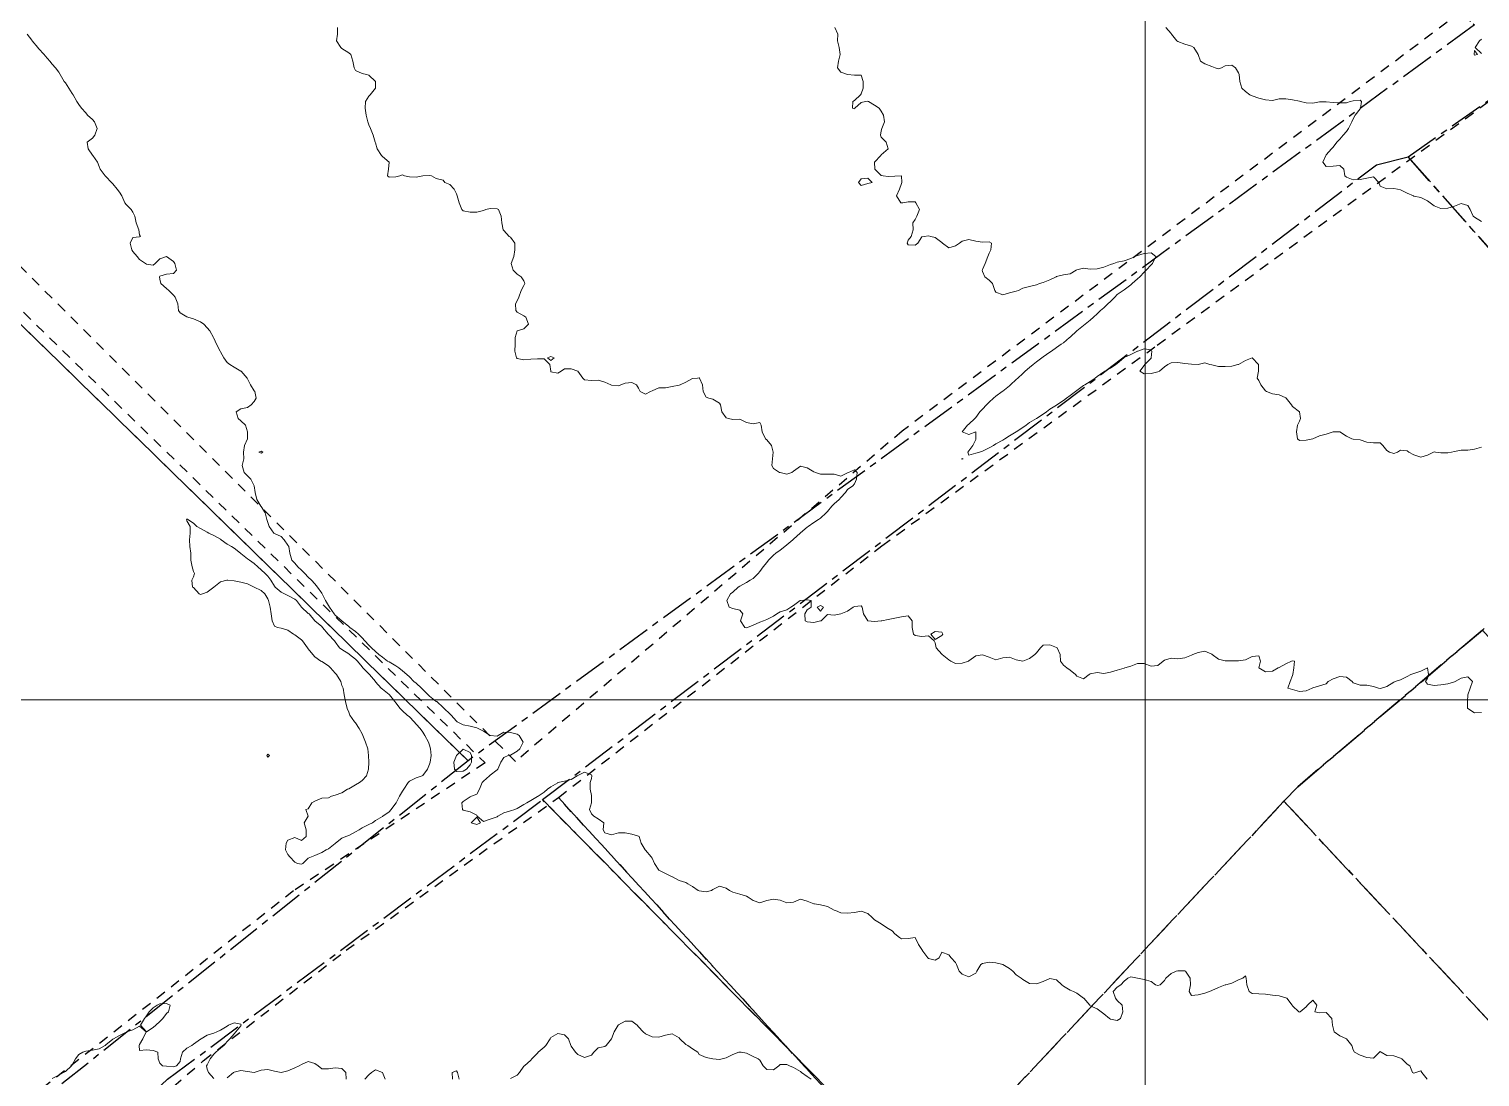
# Model space of a CAD drawing. Header units: centimetres. Extents: x 0 to 642158, y -847 to 649707.
# Drawn here: x 616184 to 616291.6, y 620159.4 to 620237.1 of the extents above; entities that cross this region are included whole.
import ezdxf

# ---------------------------------------------------------------- set-up
doc = ezdxf.new("R2010")
doc.units = ezdxf.units.CM
doc.header["$MEASUREMENT"] = 0
doc.linetypes.add('CENTERX2', pattern=[4, 2.5, -0.5, 0.5, -0.5])
doc.linetypes.add('JIS_02_0.7', pattern=[1.35, 0.75, -0.6])
for name, color, linetype, lineweight in [('MEV_grille', 254, 'Continuous', 9), ('WAL_parcellaire agricole', 7, 'JIS_02_0.7', 25), ('WAL_topographie 0.5', 253, 'Continuous', 20)]:
    doc.layers.add(name, color=color, linetype=linetype, lineweight=lineweight)
doc.layers.add('SPW_parcellaire cadastral', color=7, linetype='CENTERX2', lineweight=25, true_color=0xff0542)

# ---------------------------------------------------------------- blocks, each defined once
blk = doc.blocks.new('*U114')
at = {"layer": 'MEV_grille', "transparency": 33554687}
blk.add_lwpolyline([(-1338.46, 0), (1338.46, 0)], dxfattribs=at)
blk = doc.blocks.new('*U115')
at = {"layer": 'MEV_grille', "color": 0, "linetype": 'ByBlock', "lineweight": -2, "transparency": 16777216}
blk.add_blockref('*U114', (0, -2200), dxfattribs=at)
blk = doc.blocks.new('*U112')
at = {"layer": 'MEV_grille', "transparency": 33554687}
blk.add_lwpolyline([(0, 1825.48), (0, -1825.48)], dxfattribs=at)
blk = doc.blocks.new('*U113')
at = {"layer": 'MEV_grille', "color": 0, "linetype": 'ByBlock', "lineweight": -2, "transparency": 16777216}
blk.add_blockref('*U112', (900, 0), dxfattribs=at)

msp = doc.modelspace()

# ---------------------------------------------------------------- linework, layer by layer
at = {"layer": 'SPW_parcellaire cadastral'}
for points in [[(616155.9, 620242.08), (616212.07, 620310.72), (616291.15, 620237.51), (616291.23, 620237.43), (616216.6, 620182.86), (616155.9, 620242.08)], [(616306.46, 620204.93), (616286.31, 620227.66), (616332.58, 620260), (616333.9, 620261), (616334.01, 620261.09), (616376.66, 620213.24), (616334.24, 620173.62), (616306.46, 620204.93)], [(616155.9, 620242.08), (616216.6, 620182.86), (616170.37, 620146.09), (616119.96, 620096.9), (616069.56, 620148.73), (616067.6, 620150.74), (616073.59, 620158.11), (616113.07, 620206.18), (616147.2, 620247.75), (616150.2, 620246.29), (616151.22, 620245.8), (616155.9, 620242.08)], [(616222.13, 620179.98), (616283.97, 620227.06), (616286.31, 620227.66), (616306.46, 620204.93), (616291.83, 620192.56), (616278.13, 620180.94), (616277.11, 620179.86), (616250.36, 620151.34), (616222.13, 620179.98)], [(616277.11, 620179.86), (616278.13, 620180.94), (616291.83, 620192.56), (616372.47, 620102.32), (616361.28, 620089.74), (616277.11, 620179.86)], [(616222.13, 620179.98), (616250.36, 620151.34), (616334.42, 620061.61), (616280.66, 620008.69), (616260.83, 619988.74), (616195.35, 620057.12), (616143.04, 620111.85), (616194.32, 620159.24), (616222.13, 620179.98)], [(616334.42, 620061.61), (616250.36, 620151.34), (616277.11, 620179.86), (616361.28, 620089.74), (616352.29, 620080.31), (616335.2, 620062.38), (616334.42, 620061.61)]]:
    msp.add_lwpolyline(points, dxfattribs=at)
at = {"layer": 'WAL_parcellaire agricole'}
for points in [[(616272.57, 620126.31), (616223.3, 620180.14), (616247.29, 620198.81), (616267.71, 620213.69), (616317.2, 620250.07), (616364.95, 620286.49), (616405.78, 620322.33), (616415.27, 620330.67), (616436.82, 620347.71), (616458.19, 620360.96), (616469.27, 620367), (616477.94, 620370.21), (616500.44, 620379.51), (616517.93, 620388.51), (616548.43, 620403.18), (616563.6, 620411.85), (616567.6, 620414.18), (616622.27, 620341.19), (616588.94, 620323.85), (616504.7, 620275.42), (616500.95, 620272.84), (616517.78, 620253.84), (616502.42, 620238.67)], [(616430.47, 620350.42), (616414.28, 620337.83), (616396.44, 620322.99), (616379.95, 620308.49), (616357.99, 620290.05), (616319.45, 620260.32), (616248.79, 620207.31), (616220.13, 620182.81), (616158.12, 620244.8), (616217.95, 620309.81), (616187.28, 620341.14), (616141.27, 620365.8)], [(616150.91, 620359.08), (616183.11, 620336.64), (616208.95, 620308.64), (616155.62, 620243.47), (616217.86, 620182.71), (616203.66, 620173.21), (616184.17, 620157.9), (616167.87, 620143.1), (616128.47, 620104.2), (616097.78, 620073.39), (616056.23, 620032.04), (616023.65, 620063.14), (616022.71, 620062.37), (616011.3, 620073.7), (616009.71, 620074.11), (615999.98, 620060.38), (615981.48, 620034.03), (615960.98, 620049.53), (615951.28, 620035.38), (615946.22, 620026.58), (615935.6, 620032.37), (615936.08, 620036.98), (616150.91, 620359.08)], [(616196.96, 620160.61), (616207.56, 620168.81), (616223.3, 620180.14), (616272.57, 620126.31), (616113.49, 619976.3), (616060.15, 620027.29), (616123.14, 620091.3), (616173.37, 620140.1), (616196.96, 620160.61)]]:
    msp.add_lwpolyline(points, dxfattribs=at)
at = {"layer": 'WAL_topographie 0.5'}
for points in [[(616206.93, 620237.25), (616206.91, 620236.75), (616206.84, 620236.25), (616207.17, 620235.75), (616207.25, 620235.69), (616207.75, 620235.36), (616207.9, 620235.25), (616208.07, 620234.75), (616208.15, 620234.25), (616208.25, 620234.06), (616208.75, 620233.82), (616209.08, 620233.75), (616209.25, 620233.71), (616209.73, 620233.25), (616209.73, 620232.75), (616209.34, 620232.25), (616209.25, 620232.14), (616208.99, 620231.75), (616208.98, 620231.25), (616209.05, 620230.75), (616209.16, 620230.25), (616209.25, 620230.02), (616209.38, 620229.75), (616209.56, 620229.25), (616209.72, 620228.75), (616209.75, 620228.68), (616209.87, 620228.25), (616210.19, 620227.75), (616210.25, 620227.67), (616210.75, 620227.25), (616210.75, 620227.25), (616210.75, 620227.25), (616210.7, 620226.75), (616210.63, 620226.25), (616210.75, 620226.15), (616211.25, 620226.18), (616211.54, 620226.25), (616211.75, 620226.32), (616211.89, 620226.25), (616212.25, 620226.16), (616212.75, 620226.15), (616213.25, 620226.25), (616213.25, 620226.25), (616213.75, 620226.26), (616213.88, 620226.25), (616214.25, 620226.04), (616214.75, 620225.92), (616214.88, 620225.75), (616215.25, 620225.6), (616215.58, 620225.25), (616215.75, 620224.9), (616215.8, 620224.75), (616215.95, 620224.25), (616216.15, 620223.75), (616216.25, 620223.65), (616216.75, 620223.54), (616217.25, 620223.55), (616217.75, 620223.68), (616217.92, 620223.75), (616218.25, 620223.83), (616218.75, 620223.8), (616218.85, 620223.75), (616219.05, 620223.25), (616219.11, 620222.75), (616219.21, 620222.25), (616219.25, 620222.2), (616219.66, 620221.75), (616219.75, 620221.69), (616220.06, 620221.25), (616220.06, 620220.75), (616219.99, 620220.25), (616219.81, 620219.75), (616219.94, 620219.25), (616220.25, 620218.95), (616220.55, 620218.75), (616220.75, 620218.45), (616220.81, 620218.25), (616220.75, 620218.1), (616220.55, 620217.75), (616220.38, 620217.25), (616220.25, 620216.98), (616220.12, 620216.75), (616220.14, 620216.25), (616220.25, 620216.13), (616220.75, 620215.87), (616220.9, 620215.75), (616221.08, 620215.25), (616220.75, 620214.9), (616220.25, 620214.75), (616220.25, 620214.75), (616220.09, 620214.25), (616220.1, 620213.75), (616220.07, 620213.25), (616220.19, 620212.75), (616220.25, 620212.69), (616220.75, 620212.6), (616221.25, 620212.65), (616221.75, 620212.66), (616222.25, 620212.68), (616222.66, 620212.25), (616222.73, 620211.75), (616222.75, 620211.72), (616223.25, 620211.62), (616223.5, 620211.75), (616223.75, 620211.94), (616224.25, 620211.92), (616224.75, 620211.75), (616224.75, 620211.75), (616225.11, 620211.25), (616225.25, 620211.12), (616225.75, 620211.07), (616226.25, 620211.08), (616226.75, 620210.94), (616227.19, 620210.75), (616227.25, 620210.72), (616227.75, 620210.68), (616227.94, 620210.75), (616228.25, 620210.86), (616228.75, 620210.92), (616229.1, 620210.75), (616229.25, 620210.5), (616229.37, 620210.25), (616229.75, 620210.04), (616230.13, 620210.25), (616230.25, 620210.31), (616230.75, 620210.51), (616231.25, 620210.53), (616231.75, 620210.61), (616232.25, 620210.72), (616232.34, 620210.75), (616232.75, 620210.95), (616233.25, 620211.21), (616233.62, 620211.25), (616233.75, 620211.26), (616233.77, 620211.25), (616233.99, 620210.75), (616234.03, 620210.25), (616234.25, 620209.82), (616234.46, 620209.75), (616234.75, 620209.67), (616235.25, 620209.38), (616235.32, 620209.25), (616235.42, 620208.75), (616235.75, 620208.3), (616235.92, 620208.25), (616236.25, 620208.18), (616236.75, 620208.19), (616237.25, 620207.94), (616237.75, 620207.85), (616238.25, 620207.96), (616238.34, 620207.75), (616238.42, 620207.25), (616238.67, 620206.75), (616238.75, 620206.66), (616239.11, 620206.25), (616239.22, 620205.75), (616239.18, 620205.25), (616239.13, 620204.75), (616239.25, 620204.53), (616239.7, 620204.25), (616239.75, 620204.24), (616240.25, 620204.13), (616240.61, 620204.25), (616240.75, 620204.34), (616241.25, 620204.71), (616241.75, 620204.58), (616242.25, 620204.3), (616242.37, 620204.25), (616242.75, 620204.11), (616243.25, 620204.12), (616243.75, 620204.13), (616244.25, 620203.98), (616244.75, 620204.21), (616244.82, 620204.25), (616245.25, 620204.44), (616245.47, 620204.25), (616245.42, 620203.75), (616245.25, 620203.39), (616245.13, 620203.25), (616244.75, 620202.97), (616244.59, 620202.75), (616244.25, 620202.4), (616244.12, 620202.25), (616243.75, 620201.93), (616243.57, 620201.75), (616243.25, 620201.36), (616243.17, 620201.25), (616242.75, 620200.86), (616242.59, 620200.75), (616242.25, 620200.53), (616241.82, 620200.25), (616241.75, 620200.2), (616241.25, 620199.77), (616241.22, 620199.75), (616240.75, 620199.3), (616240.69, 620199.25), (616240.25, 620198.89), (616240.09, 620198.75), (616239.75, 620198.49), (616239.43, 620198.25), (616239.25, 620198.11), (616238.89, 620197.75), (616238.75, 620197.57), (616238.49, 620197.25), (616238.25, 620196.91), (616238.11, 620196.75), (616237.75, 620196.39), (616237.52, 620196.25), (616237.25, 620196.08), (616236.75, 620195.82), (616236.64, 620195.75), (616236.25, 620195.38), (616236.07, 620195.25), (616235.8, 620194.75), (616235.97, 620194.25), (616236.25, 620194.15), (616236.75, 620194.03), (616236.98, 620193.75), (616236.8, 620193.25), (616237.12, 620192.75), (616237.25, 620192.73), (616237.33, 620192.75), (616237.75, 620192.92), (616238.25, 620193.15), (616238.51, 620193.25), (616238.75, 620193.34), (616239.25, 620193.58), (616239.51, 620193.75), (616239.75, 620193.9), (616240.25, 620194.06), (616240.55, 620194.25), (616240.75, 620194.39), (616241.23, 620194.75), (616241.25, 620194.76), (616241.75, 620194.8), (616242.06, 620194.75), (616242.04, 620194.25), (616241.75, 620194.07), (616241.58, 620193.75), (616241.61, 620193.25), (616241.75, 620193.18), (616242.25, 620193.12), (616242.75, 620193.24), (616242.78, 620193.25), (616243.25, 620193.72), (616243.75, 620193.65), (616244.25, 620193.75), (616244.25, 620193.75), (616244.75, 620193.97), (616245.17, 620194.25), (616245.25, 620194.3), (616245.75, 620194.35), (616245.84, 620194.25), (616245.94, 620193.75), (616246.25, 620193.25), (616246.25, 620193.25), (616246.75, 620193.19), (616247.25, 620193.24), (616247.3, 620193.25), (616247.75, 620193.35), (616248.25, 620193.45), (616248.75, 620193.55), (616249.25, 620193.62), (616249.55, 620193.25), (616249.54, 620192.75), (616249.64, 620192.25), (616249.75, 620192.15), (616250.25, 620192.07), (616250.75, 620192.12), (616251.18, 620191.75), (616251.25, 620191.62), (616251.32, 620191.25), (616251.75, 620190.78), (616251.77, 620190.75), (616252.25, 620190.35), (616252.41, 620190.25), (616252.75, 620190.08), (616253.25, 620190.1), (616253.71, 620190.25), (616253.75, 620190.27), (616254.25, 620190.65), (616254.75, 620190.71), (616255.25, 620190.55), (616255.75, 620190.36), (616256.25, 620190.5), (616256.75, 620190.55), (616257.25, 620190.34), (616257.75, 620190.25), (616258.25, 620190.44), (616258.64, 620190.75), (616258.75, 620190.86), (616259.05, 620191.25), (616259.25, 620191.43), (616259.75, 620191.47), (616260.25, 620191.27), (616260.3, 620191.25), (616260.51, 620190.75), (616260.53, 620190.25), (616260.75, 620189.95), (616261, 620189.75), (616261.25, 620189.58), (616261.65, 620189.25), (616261.75, 620189.13), (616262.25, 620188.94), (616262.66, 620189.25), (616262.75, 620189.31), (616263.25, 620189.4), (616263.75, 620189.34), (616264.25, 620189.44), (616264.75, 620189.59), (616265.25, 620189.72), (616265.32, 620189.75), (616265.75, 620189.87), (616266.25, 620190.07), (616266.75, 620190.08), (616267.25, 620189.89), (616267.75, 620189.92), (616268.14, 620190.25), (616268.25, 620190.32), (616268.75, 620190.47), (616269.25, 620190.42), (616269.75, 620190.49), (616270.25, 620190.7), (616270.36, 620190.75), (616270.75, 620190.9), (616271.25, 620191), (616271.75, 620190.77), (616271.78, 620190.75), (616272.25, 620190.39), (616272.75, 620190.27), (616273.25, 620190.27), (616273.75, 620190.28), (616274.25, 620190.36), (616274.75, 620190.6), (616275.25, 620190.65), (616275.38, 620190.25), (616275.25, 620189.75), (616275.75, 620189.45), (616276.25, 620189.52), (616276.68, 620189.75), (616276.75, 620189.78), (616277.25, 620190.05), (616277.66, 620190.25), (616277.75, 620190.28), (616277.89, 620190.25), (616277.83, 620189.75), (616277.77, 620189.25), (616277.75, 620189.18), (616277.57, 620188.75), (616277.39, 620188.25), (616277.75, 620188.15), (616278.25, 620188.01), (616278.75, 620188.04), (616279.19, 620188.25), (616279.25, 620188.28), (616279.75, 620188.42), (616280.25, 620188.58), (616280.39, 620188.75), (616280.75, 620188.94), (616281.25, 620189.11), (616281.75, 620189.07), (616282.17, 620188.75), (616282.25, 620188.65), (616282.75, 620188.46), (616283.25, 620188.46), (616283.75, 620188.37), (616284.12, 620188.25), (616284.25, 620188.23), (616284.35, 620188.25), (616284.75, 620188.38), (616285.25, 620188.7), (616285.36, 620188.75), (616285.75, 620188.87), (616286.25, 620189.12), (616286.53, 620189.25), (616286.75, 620189.33), (616287.25, 620189.51), (616287.75, 620189.75), (616287.75, 620189.75), (616287.75, 620189.75), (616287.84, 620189.25), (616287.75, 620189), (616287.6, 620188.75), (616287.75, 620188.55), (616288.25, 620188.45), (616288.75, 620188.49), (616289.25, 620188.57), (616289.75, 620188.73), (616289.8, 620188.75), (616290.25, 620188.99), (616290.75, 620189.08), (616291.08, 620188.75), (616290.92, 620188.25), (616290.75, 620187.75), (616290.75, 620187.75), (616290.73, 620187.25), (616290.73, 620186.75), (616290.75, 620186.73), (616291.25, 620186.42), (616291.75, 620186.45)], [(616243.8, 620237.25), (616244.03, 620236.75), (616244, 620236.25), (616244.13, 620235.75), (616244.2, 620235.25), (616244.08, 620234.75), (616243.99, 620234.25), (616244.25, 620233.93), (616244.75, 620233.75), (616244.75, 620233.75), (616245.25, 620233.72), (616245.75, 620233.7), (616245.91, 620233.25), (616245.91, 620232.75), (616245.75, 620232.33), (616245.71, 620232.25), (616245.25, 620231.83), (616245.15, 620231.75), (616245.12, 620231.25), (616245.25, 620231.22), (616245.29, 620231.25), (616245.75, 620231.68), (616246.08, 620231.75), (616246.25, 620231.77), (616246.29, 620231.75), (616246.75, 620231.49), (616247.08, 620231.25), (616247.25, 620231.04), (616247.4, 620230.75), (616247.48, 620230.25), (616247.28, 620229.75), (616247.25, 620229.58), (616247.19, 620229.25), (616247.25, 620229.11), (616247.61, 620228.75), (616247.75, 620228.25), (616247.75, 620228.25), (616247.75, 620228.25), (616247.25, 620227.8), (616247.21, 620227.75), (616246.75, 620227.25), (616246.78, 620226.75), (616247.25, 620226.28), (616247.38, 620226.25), (616247.75, 620226.19), (616248.25, 620226.22), (616248.75, 620226.25), (616248.75, 620226.25), (616248.75, 620226.25), (616248.78, 620225.75), (616248.75, 620225.67), (616248.61, 620225.25), (616248.38, 620224.75), (616248.69, 620224.25), (616248.75, 620224.24), (616248.85, 620224.25), (616249.25, 620224.31), (616249.75, 620224.31), (616249.82, 620224.25), (616250.07, 620223.75), (616249.89, 620223.25), (616249.75, 620223.01), (616249.59, 620222.75), (616249.6, 620222.25), (616249.46, 620221.75), (616249.25, 620221.48), (616249.17, 620221.25), (616249.25, 620221.13), (616249.75, 620221.09), (616249.95, 620221.25), (616250.25, 620221.71), (616250.42, 620221.75), (616250.75, 620221.79), (616250.92, 620221.75), (616251.25, 620221.66), (616251.75, 620221.31), (616251.79, 620221.25), (616252.25, 620220.9), (616252.75, 620221.06), (616253.06, 620221.25), (616253.25, 620221.4), (616253.75, 620221.53), (616254.25, 620221.41), (616254.75, 620221.32), (616255.25, 620221.34), (616255.42, 620221.25), (616255.37, 620220.75), (616255.25, 620220.52), (616255.15, 620220.25), (616254.94, 620219.75), (616254.75, 620219.29), (616254.74, 620219.25), (616254.75, 620219.15), (616254.92, 620218.75), (616255.25, 620218.5), (616255.49, 620218.25), (616255.68, 620217.75), (616255.75, 620217.62), (616256.25, 620217.42), (616256.75, 620217.56), (616257.25, 620217.7), (616257.42, 620217.75), (616257.75, 620217.91), (616258.25, 620218.04), (616258.75, 620218.15), (616258.97, 620218.25), (616259.25, 620218.33), (616259.75, 620218.52), (616260.22, 620218.75), (616260.25, 620218.77), (616260.75, 620218.9), (616261.25, 620218.98), (616261.7, 620219.25), (616261.75, 620219.28), (616262.25, 620219.4), (616262.75, 620219.33), (616263.25, 620219.34), (616263.75, 620219.47), (616264.25, 620219.67), (616264.49, 620219.75), (616264.75, 620219.83), (616265.25, 620219.95), (616265.75, 620220.11), (616266.03, 620220.25), (616266.25, 620220.34), (616266.75, 620220.48), (616267.25, 620220.54), (616267.6, 620220.25), (616267.36, 620219.75), (616267.25, 620219.65), (616266.89, 620219.25), (616266.75, 620219.11), (616266.41, 620218.75), (616266.25, 620218.6), (616265.85, 620218.25), (616265.75, 620218.17), (616265.25, 620217.79), (616265.19, 620217.75), (616264.75, 620217.44), (616264.56, 620217.25), (616264.25, 620216.93), (616264.06, 620216.75), (616263.75, 620216.46), (616263.51, 620216.25), (616263.25, 620216), (616262.99, 620215.75), (616262.75, 620215.55), (616262.37, 620215.25), (616262.25, 620215.15), (616261.75, 620214.76), (616261.74, 620214.75), (616261.25, 620214.29), (616261.21, 620214.25), (616260.75, 620213.86), (616260.59, 620213.75), (616260.25, 620213.52), (616259.87, 620213.25), (616259.75, 620213.17), (616259.25, 620212.83), (616259.15, 620212.75), (616258.75, 620212.44), (616258.52, 620212.25), (616258.25, 620212.02), (616257.92, 620211.75), (616257.75, 620211.58), (616257.38, 620211.25), (616257.25, 620211.13), (616256.83, 620210.75), (616256.75, 620210.67), (616256.25, 620210.28), (616256.21, 620210.25), (616255.75, 620209.91), (616255.56, 620209.75), (616255.25, 620209.45), (616255.04, 620209.25), (616254.75, 620208.94), (616254.55, 620208.75), (616254.25, 620208.31), (616254.19, 620208.25), (616253.75, 620207.83), (616253.63, 620207.75), (616253.25, 620207.25), (616253.75, 620207.05), (616254.25, 620207.25), (616254.25, 620207.25), (616254.25, 620207.25), (616254.27, 620206.75), (616254.25, 620206.68), (616254.03, 620206.25), (616253.75, 620205.85), (616253.67, 620205.75), (616253.75, 620205.53), (616254.25, 620205.68), (616254.54, 620205.75), (616254.75, 620205.82), (616255.25, 620206.07), (616255.57, 620206.25), (616255.75, 620206.36), (616256.25, 620206.65), (616256.42, 620206.75), (616256.75, 620206.96), (616257.25, 620207.25), (616257.25, 620207.25), (616257.75, 620207.59), (616258, 620207.75), (616258.25, 620207.94), (616258.75, 620208.24), (616258.76, 620208.25), (616259.25, 620208.58), (616259.5, 620208.75), (616259.75, 620208.94), (616260.25, 620209.24), (616260.27, 620209.25), (616260.75, 620209.58), (616260.98, 620209.75), (616261.25, 620209.95), (616261.66, 620210.25), (616261.75, 620210.32), (616262.25, 620210.69), (616262.34, 620210.75), (616262.75, 620211), (616263.1, 620211.25), (616263.25, 620211.36), (616263.75, 620211.71), (616263.83, 620211.75), (616264.25, 620211.97), (616264.65, 620212.25), (616264.75, 620212.33), (616265.24, 620212.75), (616265.25, 620212.76), (616265.75, 620212.99), (616266.25, 620213.24), (616266.28, 620213.25), (616266.75, 620213.41), (616267.25, 620213.33), (616267.3, 620213.25), (616267.27, 620212.75), (616267.25, 620212.72), (616266.8, 620212.25), (616266.75, 620212.18), (616266.43, 620211.75), (616266.75, 620211.57), (616267.25, 620211.59), (616267.75, 620211.7), (616267.88, 620211.75), (616268.25, 620212.08), (616268.49, 620212.25), (616268.75, 620212.37), (616269.25, 620212.41), (616269.75, 620212.33), (616270.25, 620212.27), (616270.75, 620212.25), (616271.25, 620212.37), (616271.62, 620212.25), (616271.75, 620212.23), (616272.25, 620212.1), (616272.75, 620212.11), (616273.25, 620212.14), (616273.7, 620212.25), (616273.75, 620212.26), (616274.25, 620212.56), (616274.75, 620212.75), (616274.75, 620212.75), (616274.75, 620212.75), (616275.23, 620212.25), (616275.23, 620211.75), (616275.12, 620211.25), (616275.25, 620211.06), (616275.39, 620210.75), (616275.75, 620210.29), (616275.81, 620210.25), (616276.25, 620210.07), (616276.75, 620210), (616277.25, 620209.79), (616277.28, 620209.75), (616277.66, 620209.25), (616277.75, 620209.13), (616278.25, 620208.75), (616278.25, 620208.75), (616278.33, 620208.25), (616278.25, 620208.04), (616278.12, 620207.75), (616278.05, 620207.25), (616278.12, 620206.75), (616278.25, 620206.62), (616278.75, 620206.63), (616279.25, 620206.75), (616279.25, 620206.75), (616279.75, 620206.95), (616280.25, 620207.08), (616280.75, 620207.25), (616280.75, 620207.25), (616281.25, 620207.25), (616281.25, 620207.25), (616281.75, 620206.94), (616282.14, 620206.75), (616282.25, 620206.71), (616282.75, 620206.66), (616283.25, 620206.49), (616283.75, 620206.45), (616284.25, 620206.44), (616284.43, 620206.25), (616284.75, 620205.88), (616284.93, 620205.75), (616285.25, 620205.64), (616285.54, 620205.75), (616285.75, 620205.89), (616286.25, 620205.84), (616286.36, 620205.75), (616286.75, 620205.55), (616287.25, 620205.39), (616287.75, 620205.54), (616288.2, 620205.75), (616288.25, 620205.77), (616288.35, 620205.75), (616288.75, 620205.69), (616289.25, 620205.69), (616289.53, 620205.75), (616289.75, 620205.8), (616290.25, 620205.89), (616290.75, 620205.91), (616291.25, 620205.98), (616291.75, 620206.13)], [(616268.34, 620237.25), (616268.75, 620236.79), (616268.77, 620236.75), (616269.17, 620236.25), (616269.25, 620236.2), (616269.75, 620236.01), (616270.25, 620235.86), (616270.42, 620235.75), (616270.75, 620235.25), (616270.75, 620235.25), (616270.93, 620234.75), (616271.25, 620234.54), (616271.75, 620234.35), (616272.02, 620234.25), (616272.25, 620234.18), (616272.48, 620234.25), (616272.75, 620234.41), (616273.25, 620234.46), (616273.52, 620234.25), (616273.75, 620233.87), (616273.79, 620233.75), (616273.84, 620233.25), (616273.99, 620232.75), (616274.25, 620232.49), (616274.59, 620232.25), (616274.75, 620232.17), (616275.25, 620232.01), (616275.75, 620231.89), (616276.25, 620231.83), (616276.75, 620231.95), (616277.25, 620231.96), (616277.75, 620231.87), (616278.25, 620231.77), (616278.34, 620231.75), (616278.75, 620231.65), (616279.25, 620231.64), (616279.75, 620231.73), (616280.25, 620231.73), (616280.75, 620231.69), (616281.25, 620231.66), (616281.75, 620231.65), (616282.01, 620231.75), (616282.25, 620231.81), (616282.75, 620231.85), (616282.85, 620231.75), (616282.78, 620231.25), (616282.75, 620231.21), (616282.4, 620230.75), (616282.25, 620230.48), (616282.15, 620230.25), (616281.89, 620229.75), (616281.75, 620229.53), (616281.5, 620229.25), (616281.25, 620228.96), (616281.04, 620228.75), (616280.75, 620228.37), (616280.63, 620228.25), (616280.25, 620227.8), (616280.21, 620227.75), (616279.99, 620227.25), (616280.25, 620226.94), (616280.75, 620226.96), (616281.25, 620227), (616281.54, 620226.75), (616281.63, 620226.25), (616281.75, 620226.15), (616282.25, 620225.94), (616282.75, 620225.97), (616283.25, 620226.08), (616283.75, 620226.17), (616284.14, 620225.75), (616284.25, 620225.48), (616284.75, 620225.27), (616285.25, 620225.3), (616285.54, 620225.25), (616285.75, 620225.21), (616286.25, 620224.96), (616286.72, 620224.75), (616286.75, 620224.74), (616287.25, 620224.63), (616287.75, 620224.38), (616287.96, 620224.25), (616288.25, 620224.01), (616288.75, 620223.83), (616289.25, 620223.84), (616289.75, 620223.99), (616290.25, 620224.19), (616290.75, 620224.05), (616290.91, 620223.75), (616291.14, 620223.25), (616291.25, 620223.18), (616291.75, 620222.86)], [(616183.9, 620236.75), (616184.25, 620236.3), (616184.28, 620236.25), (616184.69, 620235.75), (616184.75, 620235.69), (616185.16, 620235.25), (616185.25, 620235.15), (616185.58, 620234.75), (616185.75, 620234.52), (616186, 620234.25), (616186.25, 620233.92), (616186.35, 620233.75), (616186.64, 620233.25), (616186.75, 620233.14), (616186.99, 620232.75), (616187.25, 620232.36), (616187.31, 620232.25), (616187.59, 620231.75), (616187.75, 620231.53), (616187.94, 620231.25), (616188.25, 620230.91), (616188.38, 620230.75), (616188.75, 620230.41), (616188.9, 620230.25), (616189.11, 620229.75), (616188.92, 620229.25), (616188.75, 620229.04), (616188.35, 620228.75), (616188.42, 620228.25), (616188.75, 620227.77), (616188.77, 620227.75), (616189.13, 620227.25), (616189.25, 620226.93), (616189.32, 620226.75), (616189.7, 620226.25), (616189.75, 620226.19), (616190.17, 620225.75), (616190.25, 620225.66), (616190.57, 620225.25), (616190.75, 620225.02), (616190.93, 620224.75), (616191.14, 620224.25), (616191.25, 620224.12), (616191.61, 620223.75), (616191.75, 620223.54), (616191.9, 620223.25), (616191.98, 620222.75), (616192.19, 620222.25), (616192.25, 620221.88), (616192.3, 620221.75), (616192.25, 620221.72), (616191.75, 620221.67), (616191.55, 620221.25), (616191.68, 620220.75), (616191.75, 620220.64), (616192.06, 620220.25), (616192.25, 620220.05), (616192.68, 620219.75), (616192.75, 620219.69), (616193.25, 620219.62), (616193.4, 620219.75), (616193.75, 620220.08), (616194.25, 620220.25), (616194.25, 620220.25), (616194.25, 620220.25), (616194.75, 620219.88), (616194.85, 620219.75), (616194.98, 620219.25), (616194.75, 620219), (616194.25, 620218.95), (616193.75, 620218.8), (616193.72, 620218.75), (616193.75, 620218.58), (616193.83, 620218.25), (616194.25, 620217.89), (616194.42, 620217.75), (616194.75, 620217.39), (616194.88, 620217.25), (616195.07, 620216.75), (616195.12, 620216.25), (616195.25, 620216.09), (616195.75, 620215.78), (616195.83, 620215.75), (616196.25, 620215.64), (616196.75, 620215.42), (616197.01, 620215.25), (616197.25, 620214.98), (616197.46, 620214.75), (616197.73, 620214.25), (616197.75, 620214.21), (616197.96, 620213.75), (616198.21, 620213.25), (616198.25, 620213.18), (616198.49, 620212.75), (616198.75, 620212.4), (616198.94, 620212.25), (616199.25, 620212.06), (616199.75, 620211.76), (616199.77, 620211.75), (616200.22, 620211.25), (616200.25, 620211.2), (616200.47, 620210.75), (616200.75, 620210.29), (616200.78, 620210.25), (616200.9, 620209.75), (616200.75, 620209.52), (616200.53, 620209.25), (616200.25, 620209.06), (616199.75, 620208.96), (616199.41, 620208.75), (616199.56, 620208.25), (616199.75, 620208.08), (616200.1, 620207.75), (616200.25, 620207.25), (616200.25, 620207.25), (616200.25, 620206.75), (616200.25, 620206.75), (616200.03, 620206.25), (616199.95, 620205.75), (616199.98, 620205.25), (616199.86, 620204.75), (616199.99, 620204.25), (616200.25, 620203.99), (616200.49, 620203.75), (616200.75, 620203.25), (616200.75, 620203.25), (616200.82, 620202.75), (616200.93, 620202.25), (616201.23, 620201.75), (616201.25, 620201.72), (616201.55, 620201.25), (616201.69, 620200.75), (616201.75, 620200.53), (616201.85, 620200.25), (616202.21, 620199.75), (616202.25, 620199.72), (616202.75, 620199.49), (616202.97, 620199.25), (616203.25, 620198.86), (616203.31, 620198.75), (616203.39, 620198.25), (616203.54, 620197.75), (616203.75, 620197.51), (616203.99, 620197.25), (616204.25, 620197), (616204.5, 620196.75), (616204.75, 620196.49), (616204.99, 620196.25), (616205.25, 620195.98), (616205.45, 620195.75), (616205.75, 620195.3), (616205.78, 620195.25), (616206.04, 620194.75), (616206.25, 620194.39), (616206.34, 620194.25), (616206.68, 620193.75), (616206.75, 620193.67), (616207.25, 620193.25), (616207.25, 620193.25), (616207.75, 620192.83), (616207.84, 620192.75), (616208.25, 620192.44), (616208.47, 620192.25), (616208.75, 620191.98), (616208.96, 620191.75), (616209.25, 620191.43), (616209.44, 620191.25), (616209.75, 620190.97), (616209.98, 620190.75), (616210.25, 620190.54), (616210.64, 620190.25), (616210.75, 620190.19), (616211.25, 620189.9), (616211.46, 620189.75), (616211.75, 620189.54), (616212.06, 620189.25), (616212.25, 620189.08), (616212.59, 620188.75), (616212.75, 620188.61), (616213.14, 620188.25), (616213.25, 620188.15), (616213.65, 620187.75), (616213.75, 620187.66), (616214.25, 620187.27), (616214.28, 620187.25), (616214.75, 620186.82), (616214.83, 620186.75), (616215.25, 620186.35), (616215.35, 620186.25), (616215.75, 620185.8), (616215.8, 620185.75), (616216.25, 620185.52), (616216.75, 620185.44), (616217.25, 620185.31), (616217.36, 620185.25), (616217.75, 620185.05), (616218.24, 620184.75), (616218.25, 620184.74), (616218.75, 620184.7), (616218.84, 620184.75), (616219.25, 620184.99), (616219.75, 620184.96), (616220.25, 620184.83), (616220.39, 620184.75), (616220.7, 620184.25), (616220.44, 620183.75), (616220.25, 620183.58), (616219.75, 620183.29), (616219.58, 620183.25), (616219.25, 620183.1), (616219.03, 620182.75), (616218.82, 620182.25), (616218.75, 620182.19), (616218.25, 620181.79), (616218.2, 620181.75), (616217.75, 620181.36), (616217.64, 620181.25), (616217.44, 620180.75), (616217.25, 620180.39), (616216.87, 620180.25), (616216.75, 620180.19), (616216.25, 620179.84), (616216.13, 620179.75), (616216.2, 620179.25), (616216.25, 620179.21), (616216.75, 620179.07), (616217.25, 620178.83), (616217.28, 620178.75), (616217.75, 620178.35), (616218.25, 620178.53), (616218.75, 620178.71), (616218.82, 620178.75), (616219.25, 620179), (616219.75, 620179.14), (616220.07, 620179.25), (616220.25, 620179.32), (616220.75, 620179.62), (616220.95, 620179.75), (616221.25, 620179.91), (616221.75, 620180.21), (616221.8, 620180.25), (616222.25, 620180.53), (616222.5, 620180.75), (616222.75, 620180.94), (616223.25, 620181.24), (616223.27, 620181.25), (616223.75, 620181.36), (616224.25, 620181.47), (616224.7, 620181.75), (616224.75, 620181.78), (616225.25, 620182.02), (616225.75, 620181.81), (616225.79, 620181.75), (616225.75, 620181.54), (616225.67, 620181.25), (616225.65, 620180.75), (616225.75, 620180.28), (616225.76, 620180.25), (616225.75, 620179.75), (616225.75, 620179.75), (616225.6, 620179.25), (616225.75, 620178.94), (616225.94, 620178.75), (616226.25, 620178.55), (616226.68, 620178.25), (616226.63, 620177.75), (616226.75, 620177.52), (616227.25, 620177.37), (616227.75, 620177.52), (616228.25, 620177.51), (616228.75, 620177.41), (616229.25, 620177.28), (616229.3, 620177.25), (616229.44, 620176.75), (616229.74, 620176.25), (616229.75, 620176.24), (616230.18, 620175.75), (616230.25, 620175.64), (616230.42, 620175.25), (616230.75, 620174.75), (616230.75, 620174.75), (616231.25, 620174.51), (616231.75, 620174.26), (616231.77, 620174.25), (616232.25, 620173.98), (616232.75, 620173.84), (616232.89, 620173.75), (616233.25, 620173.54), (616233.68, 620173.25), (616233.75, 620173.22), (616234.25, 620173.15), (616234.66, 620173.25), (616234.75, 620173.32), (616235.25, 620173.56), (616235.75, 620173.41), (616235.99, 620173.25), (616236.25, 620173.11), (616236.75, 620172.98), (616237.25, 620172.83), (616237.38, 620172.75), (616237.75, 620172.51), (616238.25, 620172.34), (616238.75, 620172.49), (616239.25, 620172.61), (616239.75, 620172.52), (616240.25, 620172.34), (616240.75, 620172.38), (616241.25, 620172.61), (616241.75, 620172.46), (616242.25, 620172.26), (616242.3, 620172.25), (616242.75, 620172.17), (616243.25, 620172.05), (616243.75, 620171.79), (616243.86, 620171.75), (616244.25, 620171.58), (616244.75, 620171.56), (616245.25, 620171.62), (616245.75, 620171.7), (616246.25, 620171.53), (616246.57, 620171.25), (616246.75, 620171.08), (616247.25, 620170.76), (616247.27, 620170.75), (616247.75, 620170.43), (616248.05, 620170.25), (616248.25, 620170.03), (616248.59, 620169.75), (616248.75, 620169.66), (616249.25, 620169.69), (616249.75, 620169.75), (616249.75, 620169.75), (616249.75, 620169.75), (616250.01, 620169.25), (616250.25, 620168.87), (616250.32, 620168.75), (616250.69, 620168.25), (616250.75, 620168.19), (616251.25, 620168.07), (616251.53, 620168.25), (616251.75, 620168.66), (616252.25, 620168.47), (616252.44, 620168.25), (616252.75, 620167.91), (616252.82, 620167.75), (616253.03, 620167.25), (616253.25, 620167.05), (616253.75, 620166.84), (616254.25, 620167.11), (616254.33, 620167.25), (616254.64, 620167.75), (616254.75, 620167.83), (616255.25, 620167.92), (616255.75, 620167.89), (616256.25, 620167.75), (616256.25, 620167.75), (616256.75, 620167.46), (616257, 620167.25), (616257.25, 620166.99), (616257.61, 620166.75), (616257.75, 620166.65), (616258.25, 620166.34), (616258.75, 620166.31), (616259.25, 620166.49), (616259.75, 620166.71), (616260.25, 620166.61), (616260.63, 620166.25), (616260.75, 620166.14), (616261.25, 620165.86), (616261.51, 620165.75), (616261.75, 620165.64), (616262.25, 620165.26), (616262.26, 620165.25), (616262.71, 620164.75), (616262.75, 620164.7), (616263.25, 620164.46), (616263.55, 620164.25), (616263.75, 620164.1), (616264.16, 620163.75), (616264.25, 620163.7), (616264.75, 620163.61), (616265, 620163.75), (616265.16, 620164.25), (616265.11, 620164.75), (616264.75, 620165.09), (616264.62, 620165.25), (616264.45, 620165.75), (616264.75, 620166.08), (616265.01, 620166.25), (616265.25, 620166.53), (616265.54, 620166.75), (616265.75, 620166.84), (616266.25, 620166.75), (616266.25, 620166.75), (616266.75, 620166.64), (616267.25, 620166.5), (616267.58, 620166.25), (616267.75, 620166.19), (616267.93, 620166.25), (616268.25, 620166.57), (616268.34, 620166.75), (616268.75, 620167.1), (616269.11, 620167.25), (616269.25, 620167.29), (616269.75, 620167.29), (616269.82, 620167.25), (616270.16, 620166.75), (616270.17, 620166.25), (616270.08, 620165.75), (616270.25, 620165.46), (616270.75, 620165.51), (616271.25, 620165.62), (616271.58, 620165.75), (616271.75, 620165.82), (616272.25, 620166.04), (616272.75, 620166.24), (616272.81, 620166.25), (616273.25, 620166.38), (616273.75, 620166.62), (616274.05, 620166.75), (616274.25, 620166.92), (616274.3, 620166.75), (616274.35, 620166.25), (616274.53, 620165.75), (616274.75, 620165.61), (616275.25, 620165.59), (616275.75, 620165.56), (616276.25, 620165.49), (616276.75, 620165.42), (616277.25, 620165.29), (616277.32, 620165.25), (616277.72, 620164.75), (616277.75, 620164.69), (616278.22, 620164.25), (616278.25, 620164.23), (616278.32, 620164.25), (616278.75, 620164.62), (616278.86, 620164.75), (616279.25, 620165.1), (616279.54, 620164.75), (616279.39, 620164.25), (616279.75, 620164.17), (616280.25, 620164.19), (616280.66, 620163.75), (616280.72, 620163.25), (616280.75, 620163.05), (616280.83, 620162.75), (616281.25, 620162.46), (616281.75, 620162.25), (616281.75, 620162.25), (616282.15, 620161.75), (616282.25, 620161.42), (616282.35, 620161.25), (616282.75, 620161.03), (616283.25, 620160.87), (616283.75, 620160.81), (616284.19, 620161.25), (616284.25, 620161.31), (616284.33, 620161.25), (616284.75, 620161), (616285.25, 620160.98), (616285.75, 620160.8), (616285.86, 620160.75), (616286.25, 620160.36), (616286.45, 620160.25), (616286.65, 620159.75), (616286.75, 620159.7), (616286.88, 620159.75), (616287.25, 620159.87), (616287.34, 620159.75), (616287.72, 620159.25)], [(616291.75, 620236.38), (616291.62, 620236.25), (616291.29, 620235.75), (616291.75, 620235.32)], [(616291.25, 620235.18), (616291.46, 620235.25), (616291.25, 620235.55), (616291.21, 620235.25), (616291.25, 620235.18)], [(616246.25, 620225.68), (616246.58, 620225.75), (616246.25, 620226.08), (616245.75, 620226.03), (616245.57, 620225.75), (616245.75, 620225.53), (616246.25, 620225.68)], [(616223, 620212.75), (616222.75, 620212.55), (616222.5, 620212.75), (616222.75, 620212.84), (616223, 620212.75)], [(616201.38, 620205.75), (616201.25, 620205.68), (616201.08, 620205.75), (616201.25, 620205.83), (616201.38, 620205.75)], [(616253.25, 620205.24), (616253.33, 620205.25), (616253.25, 620205.27), (616253.23, 620205.25), (616253.25, 620205.24)], [(616204.25, 620175.2), (616204.35, 620175.25), (616204.75, 620175.65), (616205, 620175.75), (616205.25, 620175.84), (616205.75, 620176.07), (616206.07, 620176.25), (616206.25, 620176.34), (616206.75, 620176.73), (616206.78, 620176.75), (616207.25, 620177.13), (616207.55, 620177.25), (616207.75, 620177.33), (616208.25, 620177.6), (616208.53, 620177.75), (616208.75, 620177.9), (616209.25, 620178.13), (616209.51, 620178.25), (616209.75, 620178.43), (616210.25, 620178.72), (616210.29, 620178.75), (616210.75, 620179.08), (616210.91, 620179.25), (616211.25, 620179.73), (616211.26, 620179.75), (616211.51, 620180.25), (616211.75, 620180.62), (616211.83, 620180.75), (616212.15, 620181.25), (616212.25, 620181.36), (616212.75, 620181.59), (616213.21, 620181.75), (616213.25, 620181.77), (616213.59, 620182.25), (616213.75, 620182.62), (616213.79, 620182.75), (616213.86, 620183.25), (616213.83, 620183.75), (616213.75, 620184.01), (616213.66, 620184.25), (616213.41, 620184.75), (616213.25, 620184.99), (616213.05, 620185.25), (616212.75, 620185.57), (616212.61, 620185.75), (616212.25, 620186.12), (616212.09, 620186.25), (616211.75, 620186.57), (616211.56, 620186.75), (616211.25, 620187.15), (616211.18, 620187.25), (616210.78, 620187.75), (616210.75, 620187.79), (616210.25, 620188.18), (616210.15, 620188.25), (616209.75, 620188.73), (616209.73, 620188.75), (616209.3, 620189.25), (616209.25, 620189.31), (616208.81, 620189.75), (616208.75, 620189.83), (616208.41, 620190.25), (616208.25, 620190.41), (616207.82, 620190.75), (616207.75, 620190.8), (616207.25, 620191.12), (616207.08, 620191.25), (616206.75, 620191.68), (616206.7, 620191.75), (616206.25, 620192.24), (616206.24, 620192.25), (616205.82, 620192.75), (616205.75, 620192.83), (616205.25, 620193.25), (616205.25, 620193.25), (616204.81, 620193.75), (616204.75, 620193.79), (616204.25, 620194.25), (616204.25, 620194.25), (616203.87, 620194.75), (616203.75, 620194.86), (616203.25, 620195.13), (616202.98, 620195.25), (616202.75, 620195.36), (616202.29, 620195.75), (616202.25, 620195.81), (616201.98, 620196.25), (616201.75, 620196.55), (616201.56, 620196.75), (616201.25, 620197.03), (616201.01, 620197.25), (616200.75, 620197.5), (616200.39, 620197.75), (616200.25, 620197.84), (616199.75, 620198.23), (616199.73, 620198.25), (616199.25, 620198.64), (616199.07, 620198.75), (616198.75, 620198.93), (616198.3, 620199.25), (616198.25, 620199.29), (616197.75, 620199.56), (616197.39, 620199.75), (616197.25, 620199.82), (616196.75, 620200.09), (616196.49, 620200.25), (616196.25, 620200.49), (616195.83, 620200.75), (616195.75, 620200.8), (616195.72, 620200.75), (616195.75, 620200.67), (616196, 620200.25), (616195.99, 620199.75), (616195.94, 620199.25), (616195.98, 620198.75), (616196.05, 620198.25), (616196.05, 620197.75), (616196.15, 620197.25), (616196.25, 620196.89), (616196.31, 620196.75), (616196.25, 620196.5), (616196.11, 620196.25), (616196.18, 620195.75), (616196.25, 620195.71), (616196.66, 620195.25), (616196.75, 620195.19), (616196.92, 620195.25), (616197.25, 620195.36), (616197.75, 620195.75), (616197.75, 620195.75), (616198.25, 620196.14), (616198.72, 620196.25), (616198.75, 620196.26), (616198.8, 620196.25), (616199.25, 620196.21), (616199.75, 620196.11), (616200.25, 620195.98), (616200.75, 620195.75), (616200.75, 620195.75), (616201.25, 620195.49), (616201.54, 620195.25), (616201.75, 620194.87), (616201.81, 620194.75), (616201.92, 620194.25), (616201.99, 620193.75), (616202.07, 620193.25), (616202.25, 620192.85), (616202.47, 620192.75), (616202.75, 620192.7), (616203.25, 620192.54), (616203.67, 620192.25), (616203.75, 620192.21), (616204.25, 620191.83), (616204.33, 620191.75), (616204.7, 620191.25), (616204.75, 620191.16), (616205.08, 620190.75), (616205.25, 620190.56), (616205.69, 620190.25), (616205.75, 620190.22), (616206.25, 620189.91), (616206.41, 620189.75), (616206.75, 620189.37), (616206.85, 620189.25), (616207.16, 620188.75), (616207.25, 620188.45), (616207.33, 620188.25), (616207.42, 620187.75), (616207.51, 620187.25), (616207.63, 620186.75), (616207.75, 620186.47), (616207.84, 620186.25), (616208.18, 620185.75), (616208.25, 620185.68), (616208.53, 620185.25), (616208.75, 620184.85), (616208.8, 620184.75), (616209, 620184.25), (616209.16, 620183.75), (616209.22, 620183.25), (616209.24, 620182.75), (616209.21, 620182.25), (616209.06, 620181.75), (616208.75, 620181.4), (616208.56, 620181.25), (616208.25, 620181.07), (616207.75, 620180.78), (616207.66, 620180.75), (616207.25, 620180.48), (616206.75, 620180.31), (616206.48, 620180.25), (616206.25, 620180.12), (616205.75, 620180.08), (616205.25, 620179.88), (616205.03, 620179.75), (616204.75, 620179.3), (616204.58, 620179.25), (616204.75, 620178.75), (616204.75, 620178.75), (616204.75, 620178.75), (616204.45, 620178.25), (616204.61, 620177.75), (616204.6, 620177.25), (616204.25, 620176.96), (616203.75, 620177.18), (616203.25, 620176.97), (616203.12, 620176.75), (616203.07, 620176.25), (616203.25, 620175.92), (616203.39, 620175.75), (616203.75, 620175.35), (616203.95, 620175.25), (616204.25, 620175.2)], [(616242.96, 620194.25), (616242.75, 620193.95), (616242.5, 620194.25), (616242.75, 620194.38), (616242.96, 620194.25)], [(616251.82, 620192.25), (616251.75, 620192.16), (616251.25, 620191.85), (616250.92, 620192.25), (616251.25, 620192.45), (616251.75, 620192.4), (616251.82, 620192.25)], [(616201.89, 620183.25), (616201.75, 620183.14), (616201.69, 620183.25), (616201.75, 620183.36), (616201.89, 620183.25)], [(616216.5, 620182.25), (616216.25, 620182.09), (616215.75, 620182.08), (616215.59, 620182.25), (616215.56, 620182.75), (616215.74, 620183.25), (616215.75, 620183.26), (616216.25, 620183.73), (616216.75, 620183.47), (616216.85, 620183.25), (616216.87, 620182.75), (616216.75, 620182.56), (616216.5, 620182.25)], [(616217.25, 620178.15), (616217.53, 620178.25), (616217.25, 620178.67), (616216.83, 620178.25), (616217.25, 620178.15)], [(616193.44, 620163.25), (616193.25, 620163.08), (616192.75, 620162.77), (616192.32, 620163.25), (616192.62, 620163.75), (616192.75, 620163.95), (616192.96, 620164.25), (616193.25, 620164.55), (616193.55, 620164.75), (616193.75, 620164.85), (616194.25, 620164.86), (616194.51, 620164.75), (616194.39, 620164.25), (616194.25, 620164.11), (616193.97, 620163.75), (616193.75, 620163.53), (616193.44, 620163.25)], [(616185.75, 620159.29), (616186.25, 620159.56), (616186.61, 620159.75), (616186.75, 620159.83), (616187.19, 620160.25), (616187.25, 620160.32), (616187.49, 620160.75), (616187.75, 620161.07), (616188.04, 620161.25), (616188.25, 620161.34), (616188.75, 620161.41), (616189.25, 620161.51), (616189.68, 620161.75), (616189.75, 620161.8), (616190.25, 620162.22), (616190.3, 620162.25), (616190.75, 620162.48), (616191.25, 620162.73), (616191.3, 620162.75), (616191.75, 620162.9), (616192.25, 620163.17), (616192.73, 620162.75), (616192.48, 620162.25), (616192.25, 620161.82), (616192.21, 620161.75), (616192.25, 620161.37), (616192.75, 620161.42), (616193.25, 620161.37), (616193.6, 620161.25), (616193.62, 620160.75), (616193.75, 620160.43), (616193.94, 620160.25), (616194.25, 620160.21), (616194.75, 620160.16), (616194.98, 620160.25), (616195.25, 620160.56), (616195.29, 620160.75), (616195.43, 620161.25), (616195.75, 620161.56), (616196.11, 620161.75), (616196.25, 620161.85), (616196.75, 620162.21), (616196.81, 620162.25), (616197.25, 620162.51), (616197.75, 620162.66), (616197.97, 620162.75), (616198.25, 620162.88), (616198.75, 620163.19), (616198.85, 620163.25), (616199.25, 620163.44), (616199.75, 620163.33), (616199.78, 620163.25), (616199.75, 620163.21), (616199.37, 620162.75), (616199.25, 620162.61), (616198.93, 620162.25), (616198.75, 620162.05), (616198.48, 620161.75), (616198.25, 620161.55), (616197.91, 620161.25), (616197.75, 620161.1), (616197.47, 620160.75), (616197.25, 620160.31), (616197.21, 620160.25), (616197.25, 620160), (616197.35, 620159.75), (616197.75, 620159.3)], [(616219.75, 620159.31), (616220.25, 620159.54), (616220.41, 620159.75), (616220.75, 620160.21), (616220.78, 620160.25), (616221.25, 620160.65), (616221.34, 620160.75), (616221.75, 620161.19), (616221.81, 620161.25), (616222.25, 620161.62), (616222.36, 620161.75), (616222.7, 620162.25), (616222.75, 620162.34), (616223.25, 620162.63), (616223.75, 620162.53), (616224.05, 620162.25), (616224.23, 620161.75), (616224.25, 620161.69), (616224.57, 620161.25), (616224.75, 620161.08), (616225.25, 620160.86), (616225.75, 620161.04), (616225.92, 620161.25), (616226.25, 620161.57), (616226.75, 620161.68), (616226.85, 620161.75), (616227.25, 620162.25), (616227.25, 620162.25), (616227.43, 620162.75), (616227.73, 620163.25), (616227.75, 620163.28), (616228.25, 620163.55), (616228.75, 620163.55), (616229.15, 620163.25), (616229.25, 620163.14), (616229.58, 620162.75), (616229.75, 620162.61), (616230.25, 620162.4), (616230.75, 620162.36), (616231.25, 620162.51), (616231.75, 620162.61), (616232.25, 620162.31), (616232.3, 620162.25), (616232.75, 620161.83), (616232.9, 620161.75), (616233.25, 620161.5), (616233.64, 620161.25), (616233.75, 620161.08), (616234.25, 620160.85), (616234.75, 620160.75), (616234.75, 620160.75), (616235.25, 620160.72), (616235.45, 620160.75), (616235.75, 620160.83), (616236.25, 620161.08), (616236.69, 620161.25), (616236.75, 620161.26), (616236.85, 620161.25), (616237.25, 620161.17), (616237.75, 620160.93), (616238.12, 620160.75), (616238.25, 620160.66), (616238.5, 620160.25), (616238.75, 620159.98), (616239.25, 620159.95), (616239.65, 620160.25), (616239.75, 620160.34), (616240.25, 620160.33), (616240.43, 620160.25), (616240.75, 620160.12), (616241.25, 620159.81), (616241.33, 620159.75), (616241.75, 620159.44), (616242.06, 620159.25)], [(616198.75, 620159.34), (616199.22, 620159.75), (616199.25, 620159.77), (616199.75, 620159.89), (616200.25, 620159.83), (616200.75, 620159.75), (616201.25, 620159.93), (616201.75, 620159.97), (616202.25, 620159.84), (616202.75, 620159.75), (616203.25, 620159.88), (616203.75, 620160.08), (616204.07, 620160.25), (616204.25, 620160.35), (616204.75, 620160.55), (616205.25, 620160.42), (616205.5, 620160.25), (616205.75, 620160.03), (616206.25, 620160.03), (616206.75, 620160.1), (616207.25, 620160.05), (616207.54, 620159.75), (616207.57, 620159.25)], [(616208.96, 620159.25), (616209.25, 620159.57), (616209.44, 620159.75), (616209.75, 620159.94), (616210.25, 620159.75), (616210.25, 620159.75), (616210.45, 620159.25)], [(616215.45, 620159.25), (616215.42, 620159.75), (616215.75, 620159.86), (616215.83, 620159.75), (616215.94, 620159.25)]]:
    msp.add_lwpolyline(points, dxfattribs=at)

# ---------------------------------------------------------------- block references
at = {"layer": 'MEV_grille', "transparency": 33554687}
for name, p in [('*U113', (615366.81, 620593.64)), ('*U115', (616669.48, 622387.38))]:
    msp.add_blockref(name, p, dxfattribs=at)

doc.saveas('drawing.dxf')
